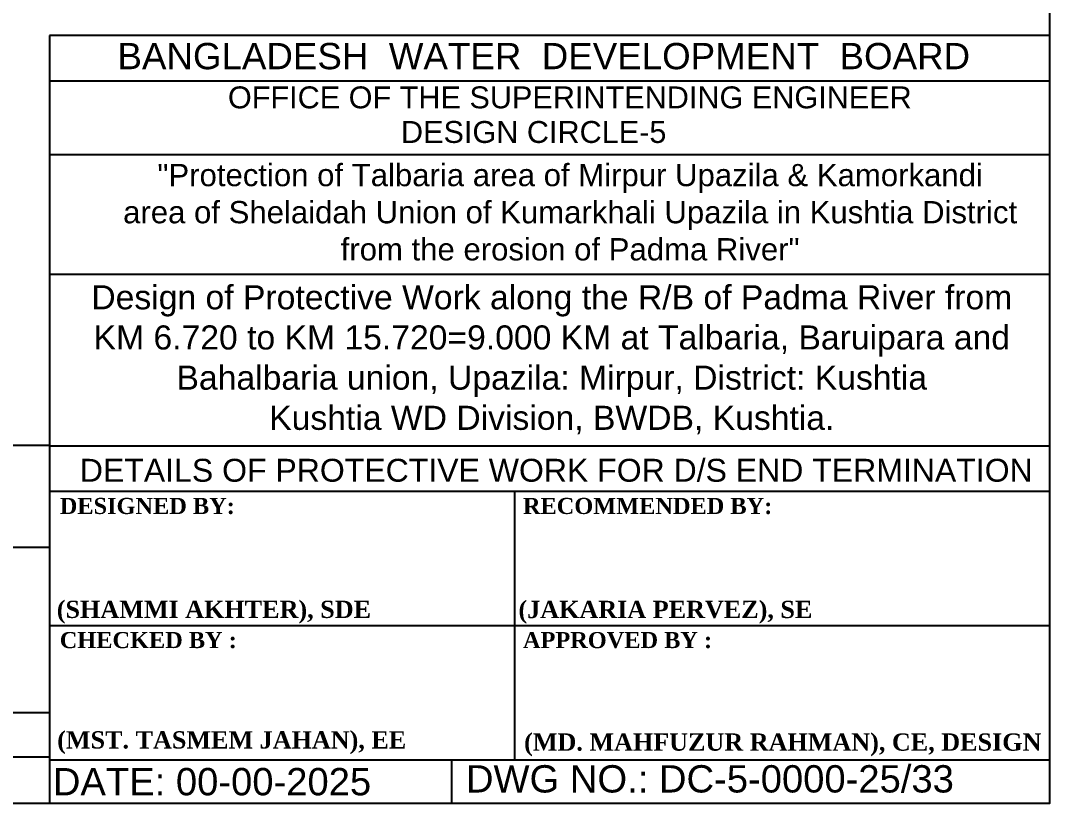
# Model space of a CAD drawing. Header units: inches. Extents: x -885 to 26362, y -28010 to 990.
# Drawn here: x 4298 to 4349.8, y -19540.3 to -19500.9 of the extents above; entities that cross this region are included whole.
import ezdxf
from ezdxf.enums import TextEntityAlignment as Align

# ---------------------------------------------------------------- set-up
doc = ezdxf.new("R2010")
doc.units = ezdxf.units.IN
doc.header["$MEASUREMENT"] = 0
doc.layers.add('LINE', color=7, linetype='Continuous')
doc.styles.add('Kazi_T_H', font='timesbd.ttf')
doc.styles.get("Standard").update_dxf_attribs({"font": 'arial.ttf'})

msp = doc.modelspace()

# ---------------------------------------------------------------- linework, layer by layer
at = {"layer": 'LINE', "color": 0, "linetype": 'ByBlock', "lineweight": -3, "ltscale": 0.5}
for p, q in [((4299.485753, -19501.642001), (4299.485753, -19540.26913)), ((4349.773297, -19501.642001), (4299.485753, -19501.642001)), ((4349.773297, -19503.940582), (4299.485753, -19503.940582)), ((4349.773297, -19507.631461), (4299.485753, -19507.631461)), ((4349.774874, -19513.652057), (4299.48733, -19513.652057)), ((4299.485753, -19522.26592), (4259.30865, -19522.26592)), ((4349.773297, -19522.297568), (4299.485753, -19522.297568)), ((4349.773297, -19524.573824), (4299.485753, -19524.573824)), ((4322.895327, -19538.070201), (4322.895327, -19524.573824)), ((4299.485753, -19527.393888), (4259.30865, -19527.393888)), ((4299.485753, -19531.322012), (4349.773297, -19531.322012)), ((4299.485753, -19535.718419), (4259.30865, -19535.718419)), ((4299.485753, -19537.948075), (4259.30865, -19537.948075)), ((4299.485753, -19538.070201), (4349.773297, -19538.070201)), ((4319.724791, -19540.26913), (4319.724791, -19538.070201))]:
    msp.add_line(p, q, dxfattribs=at)
at = {"layer": 'LINE', "color": 7, "lineweight": -2, "ltscale": 0.5}
msp.add_lwpolyline([(4159.261237, -19540.26913), (4159.261237, -19405.549888), (4349.773297, -19405.549888), (4349.773297, -19540.26913), (4159.261237, -19540.26913)], close=True, dxfattribs=at)

# ---------------------------------------------------------------- texts
at = {"layer": 'LINE', "color": 0, "linetype": 'ByBlock', "lineweight": -3, "ltscale": 0.5}
for s, height, p in [('BANGLADESH  WATER  DEVELOPMENT  BOARD', 1.32156831, (4324.347242, -19503.331472)), ('OFFICE OF THE SUPERINTENDING ENGINEER', 1.10227319, (4325.656716, -19505.298768)), ('DESIGN CIRCLE-5', 1.10227319, (4323.838446, -19507.039895))]:
    msp.add_text(s, height=height, dxfattribs=at).set_placement(p, align=Align.CENTER)
msp.add_text('DETAILS OF PROTECTIVE WORK FOR D/S END TERMINATION', height=1.15187549, dxfattribs=at).set_placement((4324.975347, -19523.485892), align=Align.MIDDLE)
at = {"layer": 'LINE', "color": 0, "linetype": 'ByBlock', "lineweight": -3, "ltscale": 0.5, "style": 'Kazi_T_H'}
for s, p in [('DESIGNED BY:', (4300.00769, -19525.70752)), ('RECOMMENDED BY:', (4323.300218, -19525.70752)), ('CHECKED BY :', (4300.00769, -19532.455708)), ('APPROVED BY :', (4323.300218, -19532.455708))]:
    msp.add_text(s, height=0.80978262, dxfattribs=at).set_placement(p)
at = {"layer": 'LINE', "lineweight": 50, "ltscale": 0.5, "style": 'Kazi_T_H'}
for s, p in [('(SHAMMI AKHTER), SDE', (4299.858435, -19530.939433)), ('(JAKARIA PERVEZ), SE ', (4323.074739, -19530.944219)), ('(MST. TASMEM JAHAN), EE', (4299.878848, -19537.506893)), ('(MD. MAHFUZUR RAHMAN), CE, DESIGN ', (4323.358036, -19537.615238))]:
    msp.add_text(s, height=0.86969211, dxfattribs=at).set_placement(p)
at = {"layer": 'LINE', "color": 0, "linetype": 'ByBlock', "lineweight": -3, "ltscale": 0.5}
for s, p in [('DATE: 00-00-2025', (4299.660471, -19539.860854)), ('DWG NO.: DC-5-0000-25/33', (4320.433459, -19539.719398))]:
    msp.add_text(s, height=1.37433059, dxfattribs=at).set_placement(p)
at = {"layer": 'LINE', "color": 0, "linetype": 'ByBlock', "lineweight": -3, "ltscale": 0.5, "attachment_point": 2}
for s, insert, char_height, width in [('\\pt4.784;"Protection of Talbaria area of Mirpur Upazila & Kamorkandi \\Parea of Shelaidah Union of Kumarkhali Upazila in Kushtia District \\Pfrom the erosion of Padma River"', (4325.671936, -19508.096102), 1.12, 54.73696935), ('Design of Protective Work along the R/B of Padma River from \\PKM 6.720 to KM 15.720=9.000 KM at Talbaria, Baruipara and Bahalbaria union, Upazila: Mirpur, District: Kushtia\\PKushtia WD Division, BWDB, Kushtia.', (4324.750562, -19514.198216), 1.212500514, 52.55797949)]:
    msp.add_mtext(s, dxfattribs=dict(at, insert=insert, char_height=char_height, width=width))

doc.saveas('drawing.dxf')
